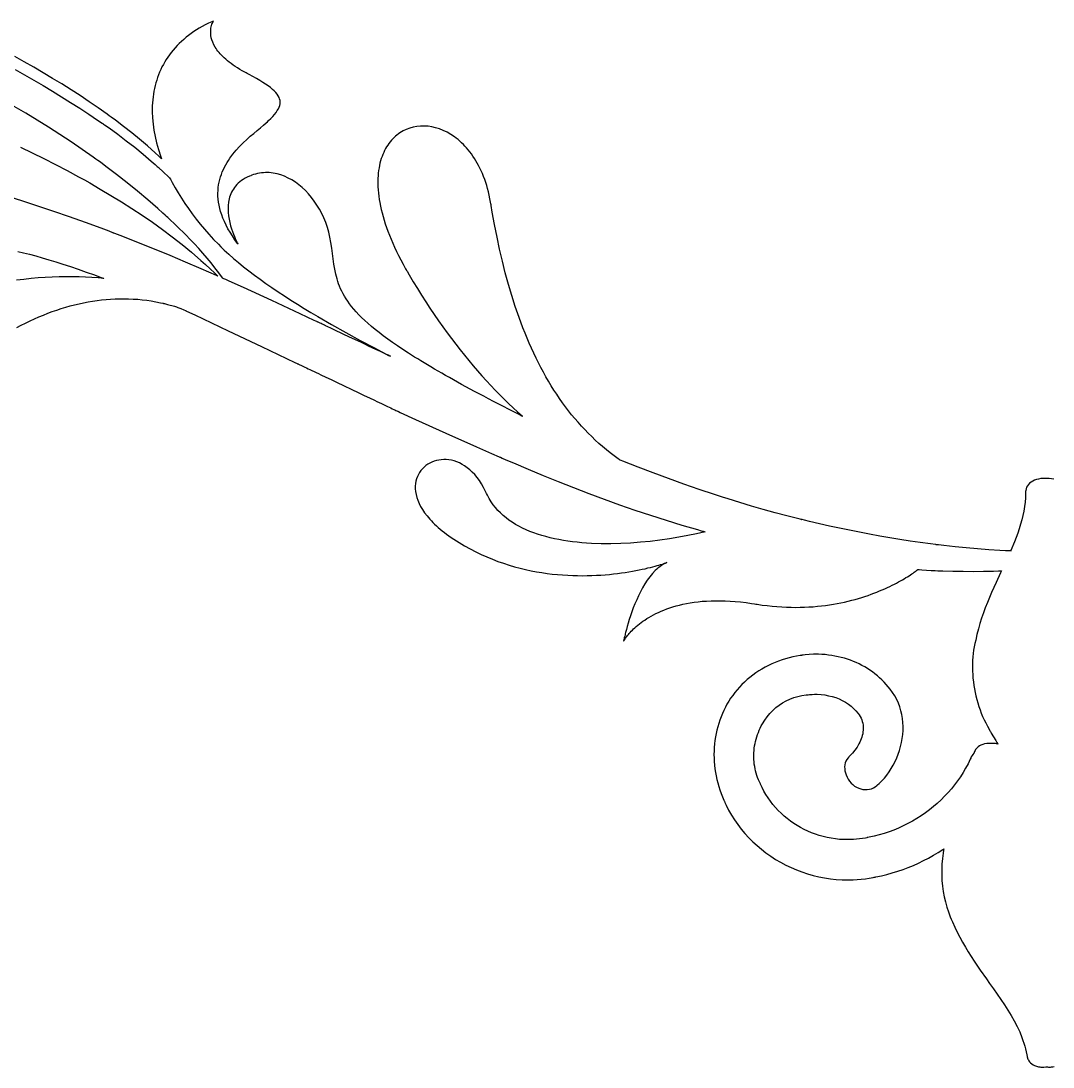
# Model space of a CAD drawing. Extents: x -44.4 to 47.9, y -29.2 to 34.4.
# Drawn here: x -21.34 to 1.75, y -29.21 to -5.82 of the extents above; entities that cross this region are included whole.
import ezdxf

# ---------------------------------------------------------------- set-up
doc = ezdxf.new("R2010")
doc.units = 0
doc.header["$MEASUREMENT"] = 0
doc.layers.add('LAYER_1', color=18, linetype='CONTINUOUS')

msp = doc.modelspace()

# ---------------------------------------------------------------- linework, layer by layer
at = {"layer": 'LAYER_1'}
for points in [[(1.763, -16.061), (1.714, -16.053), (1.661, -16.048), (1.634, -16.047), (1.62, -16.047), (1.62, -16.047), (1.615, -16.047), (1.607, -16.047), (1.601, -16.047), (1.599, -16.047), (1.594, -16.047), (1.588, -16.047), (1.586, -16.047), (1.575, -16.047), (1.569, -16.047), (1.564, -16.047), (1.564, -16.047), (1.564, -16.047), (1.564, -16.047), (1.56, -16.047), (1.553, -16.047), (1.525, -16.048), (1.471, -16.052), (1.42, -16.06), (1.373, -16.072), (1.329, -16.088), (1.29, -16.106), (1.254, -16.128), (1.222, -16.153), (1.195, -16.181), (1.172, -16.211), (1.155, -16.245), (1.142, -16.28), (1.135, -16.319), (1.133, -16.339), (1.133, -16.344), (1.133, -16.346), (1.133, -16.352), (1.133, -16.378), (1.13, -16.478), (1.122, -16.578), (1.11, -16.678), (1.093, -16.777), (1.073, -16.876), (1.049, -16.974), (1.021, -17.073), (0.991, -17.171), (0.958, -17.269), (0.922, -17.367), (0.884, -17.465), (0.803, -17.662), (0.8, -17.668), (0.8, -17.67), (0.798, -17.669), (0.794, -17.669), (0.778, -17.669), (0.747, -17.667), (0.683, -17.664), (0.557, -17.657), (0.306, -17.642), (0.055, -17.623), (-0.195, -17.601), (-0.445, -17.577), (-0.694, -17.549), (-0.819, -17.535), (-0.85, -17.531), (-0.865, -17.529), (-0.873, -17.528), (-0.878, -17.527), (-0.885, -17.527), (-0.998, -17.511), (-1.226, -17.48), (-1.452, -17.447), (-1.679, -17.412), (-1.905, -17.375), (-2.131, -17.336), (-2.356, -17.295), (-2.581, -17.252), (-2.806, -17.207), (-3.03, -17.161), (-3.254, -17.112), (-3.477, -17.062), (-3.7, -17.009), (-3.812, -16.982), (-3.867, -16.968), (-3.881, -16.965), (-3.888, -16.963), (-3.889, -16.963), (-3.889, -16.963), (-3.889, -16.963), (-3.889, -16.963), (-3.883, -16.963), (-3.881, -16.963), (-3.883, -16.963), (-3.89, -16.963), (-3.89, -16.963), (-3.89, -16.963), (-3.891, -16.963), (-3.907, -16.959), (-3.941, -16.95), (-4.206, -16.883), (-4.47, -16.813), (-4.734, -16.74), (-4.997, -16.664), (-5.259, -16.586), (-5.52, -16.505), (-5.65, -16.464), (-5.823, -16.408), (-6.168, -16.292), (-6.512, -16.174), (-6.854, -16.051), (-7.195, -15.925), (-7.535, -15.795), (-7.873, -15.662), (-7.916, -15.645), (-7.937, -15.636), (-7.939, -15.635), (-7.945, -15.632), (-7.956, -15.624), (-7.979, -15.608), (-8.068, -15.542), (-8.156, -15.475), (-8.242, -15.407), (-8.327, -15.336), (-8.41, -15.264), (-8.492, -15.189), (-8.572, -15.113), (-8.65, -15.036), (-8.727, -14.956), (-8.803, -14.875), (-8.876, -14.792), (-8.949, -14.708), (-9.02, -14.622), (-9.089, -14.534), (-9.157, -14.444), (-9.224, -14.353), (-9.289, -14.26), (-9.353, -14.166), (-9.416, -14.07), (-9.477, -13.973), (-9.536, -13.873), (-9.595, -13.773), (-9.652, -13.67), (-9.708, -13.567), (-9.762, -13.461), (-9.815, -13.355), (-9.867, -13.246), (-9.918, -13.136), (-9.967, -13.025), (-10.016, -12.912), (-10.063, -12.798), (-10.108, -12.683), (-10.196, -12.447), (-10.28, -12.206), (-10.359, -11.96), (-10.433, -11.708), (-10.503, -11.451), (-10.569, -11.188), (-10.631, -10.921), (-10.689, -10.649), (-10.743, -10.372), (-10.794, -10.09), (-10.817, -9.947), (-10.82, -9.929), (-10.824, -9.909), (-10.831, -9.869), (-10.846, -9.791), (-10.862, -9.714), (-10.88, -9.639), (-10.899, -9.566), (-10.92, -9.496), (-10.942, -9.427), (-10.965, -9.359), (-10.99, -9.294), (-11.016, -9.231), (-11.043, -9.169), (-11.071, -9.11), (-11.1, -9.052), (-11.13, -8.996), (-11.162, -8.942), (-11.194, -8.89), (-11.227, -8.84), (-11.261, -8.791), (-11.296, -8.745), (-11.331, -8.7), (-11.368, -8.657), (-11.405, -8.616), (-11.442, -8.577), (-11.481, -8.539), (-11.52, -8.504), (-11.559, -8.47), (-11.599, -8.438), (-11.64, -8.408), (-11.722, -8.353), (-11.805, -8.305), (-11.89, -8.264), (-11.975, -8.23), (-12.061, -8.204), (-12.146, -8.184), (-12.231, -8.172), (-12.316, -8.166), (-12.399, -8.167), (-12.482, -8.176), (-12.562, -8.191), (-12.641, -8.213), (-12.717, -8.241), (-12.79, -8.277), (-12.826, -8.297), (-12.861, -8.319), (-12.895, -8.343), (-12.928, -8.368), (-12.96, -8.395), (-12.992, -8.424), (-13.022, -8.454), (-13.051, -8.486), (-13.079, -8.519), (-13.107, -8.554), (-13.132, -8.591), (-13.157, -8.63), (-13.18, -8.67), (-13.203, -8.711), (-13.223, -8.755), (-13.243, -8.8), (-13.261, -8.846), (-13.277, -8.894), (-13.292, -8.944), (-13.306, -8.996), (-13.318, -9.048), (-13.328, -9.103), (-13.337, -9.159), (-13.344, -9.217), (-13.349, -9.276), (-13.352, -9.337), (-13.354, -9.399), (-13.353, -9.463), (-13.351, -9.529), (-13.347, -9.596), (-13.341, -9.665), (-13.333, -9.735), (-13.322, -9.807), (-13.31, -9.88), (-13.295, -9.955), (-13.278, -10.031), (-13.259, -10.109), (-13.238, -10.188), (-13.214, -10.269), (-13.188, -10.352), (-13.159, -10.436), (-13.129, -10.521), (-13.095, -10.608), (-13.059, -10.697), (-13.02, -10.787), (-12.979, -10.878), (-12.935, -10.971), (-12.889, -11.065), (-12.839, -11.161), (-12.787, -11.258), (-12.732, -11.357), (-12.718, -11.382), (-12.715, -11.388), (-12.713, -11.391), (-12.71, -11.396), (-12.699, -11.415), (-12.653, -11.494), (-12.561, -11.649), (-12.469, -11.801), (-12.376, -11.951), (-12.282, -12.097), (-12.188, -12.241), (-12.094, -12.382), (-11.998, -12.52), (-11.903, -12.655), (-11.807, -12.788), (-11.71, -12.917), (-11.613, -13.044), (-11.516, -13.169), (-11.419, -13.291), (-11.321, -13.41), (-11.223, -13.527), (-11.124, -13.641), (-11.026, -13.753), (-10.927, -13.862), (-10.828, -13.968), (-10.728, -14.073), (-10.629, -14.175), (-10.529, -14.274), (-10.43, -14.371), (-10.33, -14.466), (-10.23, -14.559), (-10.13, -14.649), (-10.124, -14.655), (-10.121, -14.658), (-10.121, -14.658), (-10.122, -14.657), (-10.126, -14.655), (-10.134, -14.651), (-10.195, -14.62), (-10.315, -14.559), (-10.432, -14.499), (-10.547, -14.44), (-10.66, -14.382), (-10.771, -14.324), (-10.879, -14.267), (-10.985, -14.211), (-11.088, -14.156), (-11.19, -14.102), (-11.289, -14.049), (-11.386, -13.996), (-11.481, -13.944), (-11.574, -13.893), (-11.665, -13.842), (-11.754, -13.792), (-11.84, -13.743), (-11.925, -13.695), (-12.008, -13.647), (-12.088, -13.6), (-12.167, -13.554), (-12.244, -13.508), (-12.319, -13.463), (-12.392, -13.419), (-12.463, -13.375), (-12.532, -13.332), (-12.6, -13.289), (-12.666, -13.247), (-12.792, -13.165), (-12.912, -13.085), (-13.025, -13.007), (-13.131, -12.931), (-13.232, -12.857), (-13.326, -12.785), (-13.415, -12.714), (-13.498, -12.646), (-13.576, -12.578), (-13.648, -12.513), (-13.716, -12.448), (-13.779, -12.385), (-13.837, -12.323), (-13.891, -12.263), (-13.94, -12.203), (-13.986, -12.144), (-14.028, -12.086), (-14.066, -12.029), (-14.101, -11.972), (-14.133, -11.916), (-14.161, -11.861), (-14.187, -11.805), (-14.211, -11.75), (-14.232, -11.695), (-14.25, -11.641), (-14.267, -11.586), (-14.295, -11.476), (-14.318, -11.365), (-14.337, -11.252), (-14.353, -11.137), (-14.368, -11.018), (-14.385, -10.895), (-14.403, -10.769), (-14.424, -10.655), (-14.451, -10.543), (-14.483, -10.433), (-14.52, -10.327), (-14.563, -10.223), (-14.609, -10.124), (-14.66, -10.027), (-14.716, -9.935), (-14.775, -9.848), (-14.838, -9.764), (-14.904, -9.686), (-14.973, -9.612), (-15.045, -9.544), (-15.12, -9.481), (-15.197, -9.424), (-15.276, -9.373), (-15.357, -9.329), (-15.44, -9.291), (-15.524, -9.259), (-15.609, -9.235), (-15.652, -9.226), (-15.695, -9.218), (-15.739, -9.213), (-15.782, -9.209), (-15.826, -9.207), (-15.869, -9.208), (-15.913, -9.21), (-15.957, -9.214), (-16, -9.221), (-16.044, -9.229), (-16.087, -9.24), (-16.131, -9.253), (-16.174, -9.268), (-16.185, -9.272), (-16.198, -9.277), (-16.224, -9.288), (-16.273, -9.311), (-16.32, -9.335), (-16.363, -9.361), (-16.403, -9.388), (-16.44, -9.416), (-16.475, -9.446), (-16.506, -9.477), (-16.535, -9.509), (-16.561, -9.541), (-16.585, -9.575), (-16.606, -9.61), (-16.625, -9.645), (-16.641, -9.681), (-16.656, -9.718), (-16.668, -9.755), (-16.679, -9.793), (-16.694, -9.869), (-16.702, -9.947), (-16.704, -10.024), (-16.7, -10.102), (-16.692, -10.178), (-16.68, -10.253), (-16.664, -10.325), (-16.646, -10.395), (-16.626, -10.462), (-16.605, -10.525), (-16.583, -10.583), (-16.562, -10.635), (-16.541, -10.682), (-16.522, -10.723), (-16.514, -10.74), (-16.506, -10.756), (-16.499, -10.77), (-16.493, -10.782), (-16.488, -10.792), (-16.484, -10.799), (-16.481, -10.805), (-16.479, -10.808), (-16.478, -10.809), (-16.478, -10.809), (-16.478, -10.809), (-16.482, -10.804), (-16.49, -10.794), (-16.552, -10.708), (-16.608, -10.625), (-16.66, -10.542), (-16.706, -10.462), (-16.748, -10.382), (-16.785, -10.305), (-16.818, -10.228), (-16.846, -10.153), (-16.869, -10.08), (-16.889, -10.008), (-16.905, -9.937), (-16.917, -9.868), (-16.925, -9.8), (-16.929, -9.734), (-16.931, -9.668), (-16.928, -9.605), (-16.923, -9.542), (-16.915, -9.481), (-16.904, -9.421), (-16.89, -9.362), (-16.873, -9.305), (-16.854, -9.248), (-16.833, -9.193), (-16.809, -9.14), (-16.783, -9.087), (-16.756, -9.036), (-16.727, -8.985), (-16.696, -8.936), (-16.663, -8.888), (-16.594, -8.796), (-16.521, -8.708), (-16.445, -8.624), (-16.367, -8.545), (-16.287, -8.469), (-16.208, -8.397), (-16.13, -8.33), (-16.054, -8.266), (-15.981, -8.205), (-15.913, -8.149), (-15.851, -8.095), (-15.822, -8.07), (-15.796, -8.045), (-15.747, -7.997), (-15.703, -7.951), (-15.665, -7.907), (-15.631, -7.864), (-15.603, -7.823), (-15.579, -7.783), (-15.561, -7.744), (-15.549, -7.706), (-15.541, -7.669), (-15.539, -7.633), (-15.541, -7.597), (-15.55, -7.561), (-15.563, -7.525), (-15.582, -7.49), (-15.606, -7.454), (-15.636, -7.419), (-15.671, -7.382), (-15.711, -7.346), (-15.757, -7.308), (-15.809, -7.27), (-15.866, -7.23), (-15.928, -7.19), (-15.996, -7.148), (-16.07, -7.105), (-16.149, -7.06), (-16.234, -7.013), (-16.279, -6.989), (-16.302, -6.976), (-16.313, -6.97), (-16.326, -6.963), (-16.385, -6.931), (-16.441, -6.899), (-16.494, -6.866), (-16.544, -6.834), (-16.591, -6.802), (-16.636, -6.77), (-16.678, -6.738), (-16.718, -6.707), (-16.755, -6.675), (-16.79, -6.644), (-16.822, -6.613), (-16.852, -6.582), (-16.88, -6.552), (-16.906, -6.522), (-16.93, -6.492), (-16.952, -6.462), (-16.972, -6.433), (-16.99, -6.405), (-17.021, -6.348), (-17.045, -6.294), (-17.064, -6.241), (-17.078, -6.191), (-17.086, -6.143), (-17.091, -6.098), (-17.092, -6.055), (-17.09, -6.016), (-17.086, -5.979), (-17.079, -5.946), (-17.072, -5.916), (-17.063, -5.889), (-17.055, -5.867), (-17.047, -5.848), (-17.04, -5.833), (-17.034, -5.823), (-17.031, -5.817), (-17.03, -5.816), (-17.03, -5.816), (-17.03, -5.816), (-17.03, -5.816), (-17.034, -5.818), (-17.07, -5.834), (-17.142, -5.868), (-17.212, -5.903), (-17.28, -5.939), (-17.346, -5.977), (-17.409, -6.016), (-17.471, -6.056), (-17.53, -6.097), (-17.587, -6.139), (-17.643, -6.183), (-17.696, -6.228), (-17.747, -6.274), (-17.797, -6.321), (-17.844, -6.368), (-17.889, -6.418), (-17.933, -6.468), (-17.974, -6.519), (-18.013, -6.571), (-18.051, -6.624), (-18.086, -6.677), (-18.12, -6.732), (-18.151, -6.788), (-18.181, -6.845), (-18.208, -6.902), (-18.234, -6.96), (-18.258, -7.019), (-18.28, -7.079), (-18.3, -7.139), (-18.318, -7.201), (-18.335, -7.263), (-18.349, -7.325), (-18.362, -7.389), (-18.373, -7.453), (-18.382, -7.517), (-18.389, -7.582), (-18.394, -7.648), (-18.398, -7.714), (-18.399, -7.781), (-18.399, -7.848), (-18.394, -7.985), (-18.381, -8.122), (-18.362, -8.262), (-18.335, -8.403), (-18.302, -8.545), (-18.262, -8.688), (-18.215, -8.831), (-18.189, -8.903), (-18.21, -8.883), (-18.252, -8.844), (-18.335, -8.766), (-18.506, -8.613), (-18.681, -8.464), (-18.859, -8.319), (-19.04, -8.178), (-19.223, -8.039), (-19.315, -7.971), (-19.361, -7.937), (-19.41, -7.902), (-19.608, -7.76), (-19.808, -7.622), (-20.01, -7.487), (-20.215, -7.355), (-20.421, -7.226), (-20.629, -7.1), (-21.049, -6.854), (-21.26, -6.733), (-21.472, -6.614)], [(-21.466, -6.904), (-21.256, -7.021), (-21.047, -7.141), (-20.839, -7.262), (-20.633, -7.385), (-20.428, -7.51), (-20.224, -7.638), (-20.021, -7.767), (-19.82, -7.899), (-19.62, -8.033), (-19.521, -8.1), (-19.509, -8.109), (-19.503, -8.113), (-19.5, -8.115), (-19.487, -8.123), (-19.463, -8.141), (-19.365, -8.209), (-19.171, -8.35), (-18.979, -8.494), (-18.791, -8.642), (-18.605, -8.794), (-18.421, -8.949), (-18.331, -9.029), (-18.286, -9.069), (-18.263, -9.089), (-18.252, -9.099), (-18.246, -9.105), (-18.243, -9.107), (-18.243, -9.108), (-18.167, -9.179), (-18.015, -9.326), (-17.996, -9.344), (-17.992, -9.349), (-17.99, -9.35), (-17.99, -9.35), (-17.989, -9.353), (-17.981, -9.367), (-17.951, -9.427), (-17.886, -9.545), (-17.818, -9.663), (-17.746, -9.78), (-17.67, -9.898), (-17.59, -10.014), (-17.506, -10.131), (-17.417, -10.246), (-17.325, -10.361), (-17.23, -10.475), (-17.13, -10.588), (-17.026, -10.701), (-16.919, -10.812), (-16.863, -10.867), (-16.835, -10.895), (-16.787, -10.941), (-16.688, -11.033), (-16.583, -11.126), (-16.473, -11.219), (-16.358, -11.312), (-16.239, -11.406), (-16.116, -11.499), (-15.988, -11.593), (-15.857, -11.687), (-15.722, -11.78), (-15.584, -11.874), (-15.443, -11.967), (-15.299, -12.06), (-15.152, -12.153), (-15.003, -12.245), (-14.851, -12.337), (-14.698, -12.428), (-14.387, -12.608), (-14.071, -12.786), (-13.752, -12.96), (-13.432, -13.129), (-13.113, -13.295), (-13.073, -13.315), (-13.071, -13.316), (-13.071, -13.316), (-13.072, -13.316), (-13.072, -13.316), (-13.072, -13.316), (-13.075, -13.314), (-13.082, -13.311), (-13.091, -13.307), (-13.104, -13.301), (-13.119, -13.294), (-13.137, -13.285), (-13.158, -13.275), (-13.181, -13.265), (-13.207, -13.253), (-13.234, -13.24), (-13.264, -13.226), (-13.296, -13.211), (-13.329, -13.195), (-13.401, -13.161), (-13.479, -13.124), (-13.562, -13.086), (-13.648, -13.045), (-13.737, -13.003), (-13.919, -12.917), (-14.099, -12.833), (-14.186, -12.792), (-14.27, -12.752), (-14.349, -12.715), (-14.423, -12.68), (-14.458, -12.664), (-14.491, -12.648), (-14.521, -12.634), (-14.55, -12.62), (-14.577, -12.608), (-14.602, -12.596), (-14.624, -12.586), (-14.643, -12.576), (-14.661, -12.568), (-14.675, -12.562), (-14.686, -12.556), (-14.694, -12.553), (-14.7, -12.55), (-14.702, -12.549), (-14.702, -12.549), (-14.704, -12.548), (-14.709, -12.546), (-14.719, -12.541), (-14.738, -12.532), (-14.778, -12.513), (-15.093, -12.365), (-15.725, -12.071), (-16.359, -11.781), (-16.677, -11.638), (-16.756, -11.602), (-16.796, -11.584), (-16.816, -11.575), (-16.821, -11.573), (-16.823, -11.569), (-16.828, -11.562), (-16.911, -11.449), (-16.997, -11.337), (-17.084, -11.227), (-17.174, -11.119), (-17.265, -11.012), (-17.359, -10.908), (-17.454, -10.804), (-17.551, -10.702), (-17.649, -10.602), (-17.849, -10.404), (-18.054, -10.211), (-18.079, -10.188), (-18.107, -10.163), (-18.162, -10.112), (-18.273, -10.012), (-18.499, -9.815), (-18.729, -9.622), (-18.962, -9.434), (-19.198, -9.249), (-19.437, -9.068), (-19.558, -8.978), (-19.618, -8.934), (-19.633, -8.923), (-19.637, -8.92), (-19.639, -8.919), (-19.643, -8.916), (-19.658, -8.905), (-19.719, -8.862), (-19.965, -8.69), (-20.213, -8.521), (-20.464, -8.356), (-20.717, -8.195), (-20.972, -8.037), (-21.229, -7.882), (-21.488, -7.73)], [(-21.345, -8.638), (-21.082, -8.764), (-20.82, -8.894), (-20.56, -9.027), (-20.302, -9.162), (-20.045, -9.302), (-19.917, -9.372), (-19.798, -9.44), (-19.56, -9.577), (-19.323, -9.718), (-19.088, -9.862), (-18.855, -10.01), (-18.624, -10.162), (-18.396, -10.318), (-18.172, -10.479), (-17.951, -10.644), (-17.733, -10.814), (-17.52, -10.99), (-17.31, -11.171), (-17.208, -11.263), (-17.106, -11.357), (-17.006, -11.453), (-16.956, -11.501), (-16.944, -11.513), (-16.938, -11.519), (-16.936, -11.521), (-16.936, -11.522), (-16.938, -11.52), (-16.96, -11.511), (-17.306, -11.361), (-17.653, -11.212), (-18.001, -11.065), (-18.351, -10.921), (-18.703, -10.779), (-19.056, -10.64), (-19.233, -10.571), (-19.255, -10.563), (-19.266, -10.559), (-19.271, -10.556), (-19.274, -10.555), (-19.278, -10.554), (-19.366, -10.52), (-19.542, -10.454), (-19.894, -10.324), (-20.247, -10.197), (-20.602, -10.075), (-20.958, -9.956), (-21.316, -9.841), (-21.674, -9.73)], [(-21.407, -10.969), (-21.278, -11.001), (-21.144, -11.035), (-21.005, -11.073), (-20.861, -11.114), (-20.712, -11.158), (-20.557, -11.206), (-20.396, -11.257), (-20.229, -11.311), (-20.057, -11.37), (-19.878, -11.431), (-19.693, -11.497), (-19.598, -11.531), (-19.501, -11.566), (-19.489, -11.57), (-19.483, -11.573), (-19.481, -11.573), (-19.482, -11.573), (-19.491, -11.573), (-19.508, -11.571), (-19.542, -11.568), (-19.611, -11.562), (-19.751, -11.552), (-19.892, -11.545), (-20.036, -11.539), (-20.183, -11.537), (-20.331, -11.537), (-20.482, -11.539), (-20.635, -11.544), (-20.79, -11.553), (-20.948, -11.564), (-21.108, -11.578), (-21.27, -11.595), (-21.434, -11.615)], [(-21.429, -12.673), (-21.33, -12.621), (-21.231, -12.572), (-21.131, -12.524), (-21.032, -12.479), (-20.932, -12.435), (-20.833, -12.394), (-20.733, -12.354), (-20.634, -12.317), (-20.534, -12.282), (-20.434, -12.249), (-20.334, -12.219), (-20.234, -12.19), (-20.134, -12.164), (-20.034, -12.14), (-19.934, -12.118), (-19.834, -12.099), (-19.733, -12.082), (-19.633, -12.067), (-19.533, -12.054), (-19.432, -12.044), (-19.331, -12.037), (-19.23, -12.031), (-19.129, -12.029), (-19.028, -12.028), (-18.927, -12.03), (-18.826, -12.035), (-18.725, -12.042), (-18.623, -12.052), (-18.522, -12.064), (-18.42, -12.079), (-18.318, -12.097), (-18.216, -12.117), (-18.165, -12.128), (-18.152, -12.131), (-18.146, -12.133), (-18.143, -12.133), (-18.141, -12.134), (-18.14, -12.134), (-18.135, -12.135), (-18.124, -12.138), (-18.103, -12.144), (-18.061, -12.155), (-17.899, -12.197), (-17.879, -12.202), (-17.86, -12.208), (-17.827, -12.222), (-17.76, -12.25), (-17.692, -12.278), (-17.658, -12.293), (-17.649, -12.297), (-17.645, -12.299), (-17.643, -12.3), (-17.642, -12.3), (-17.641, -12.301), (-17.639, -12.302), (-17.633, -12.305), (-17.447, -12.392), (-16.701, -12.745), (-15.955, -13.099), (-15.208, -13.453), (-15.161, -13.476), (-15.15, -13.481), (-15.145, -13.484), (-15.144, -13.484), (-15.144, -13.484), (-15.138, -13.486), (-15.129, -13.491), (-15.115, -13.498), (-15.097, -13.506), (-15.075, -13.517), (-15.049, -13.529), (-15.02, -13.543), (-14.988, -13.558), (-14.952, -13.575), (-14.914, -13.593), (-14.872, -13.613), (-14.828, -13.634), (-14.781, -13.656), (-14.733, -13.679), (-14.681, -13.703), (-14.628, -13.729), (-14.517, -13.781), (-14.4, -13.837), (-14.279, -13.894), (-13.78, -14.132), (-13.658, -14.19), (-13.54, -14.245), (-13.428, -14.299), (-13.375, -14.324), (-13.323, -14.348), (-13.274, -14.372), (-13.227, -14.394), (-13.182, -14.416), (-13.14, -14.436), (-13.1, -14.454), (-13.064, -14.472), (-13.03, -14.487), (-13, -14.502), (-12.974, -14.514), (-12.951, -14.525), (-12.932, -14.534), (-12.917, -14.541), (-12.906, -14.546), (-12.9, -14.549), (-12.899, -14.55), (-12.898, -14.55), (-12.898, -14.55), (-12.894, -14.552), (-12.852, -14.572), (-12.513, -14.727), (-11.833, -15.036), (-11.151, -15.34), (-10.809, -15.49), (-10.638, -15.565), (-10.627, -15.57), (-10.622, -15.572), (-10.619, -15.573), (-10.614, -15.575), (-10.573, -15.593), (-10.49, -15.629), (-10.324, -15.701), (-9.991, -15.842), (-9.655, -15.982), (-9.318, -16.119), (-8.979, -16.253), (-8.638, -16.384), (-8.295, -16.511), (-7.951, -16.635), (-7.605, -16.756), (-7.258, -16.872), (-6.909, -16.983), (-6.559, -17.09), (-6.208, -17.192), (-6.12, -17.217), (-6.076, -17.229), (-6.054, -17.235), (-6.043, -17.238), (-6.037, -17.24), (-6.035, -17.24), (-6.033, -17.241), (-6.034, -17.241), (-6.129, -17.263), (-6.225, -17.285), (-6.422, -17.326), (-6.626, -17.364), (-6.834, -17.398), (-7.047, -17.429), (-7.263, -17.455), (-7.481, -17.476), (-7.701, -17.492), (-7.922, -17.503), (-8.142, -17.508), (-8.361, -17.507), (-8.578, -17.499), (-8.685, -17.493), (-8.791, -17.484), (-8.896, -17.474), (-9.001, -17.462), (-9.104, -17.449), (-9.205, -17.433), (-9.305, -17.415), (-9.404, -17.395), (-9.501, -17.373), (-9.596, -17.349), (-9.689, -17.323), (-9.78, -17.295), (-9.869, -17.264), (-9.955, -17.231), (-10.04, -17.195), (-10.121, -17.157), (-10.2, -17.117), (-10.277, -17.074), (-10.35, -17.028), (-10.421, -16.98), (-10.488, -16.93), (-10.553, -16.876), (-10.614, -16.82), (-10.671, -16.761), (-10.726, -16.699), (-10.776, -16.635), (-10.823, -16.567), (-10.865, -16.496), (-10.904, -16.423), (-10.922, -16.385), (-10.943, -16.339), (-10.988, -16.251), (-11.035, -16.17), (-11.084, -16.094), (-11.135, -16.025), (-11.188, -15.962), (-11.243, -15.905), (-11.298, -15.853), (-11.355, -15.807), (-11.413, -15.767), (-11.472, -15.732), (-11.53, -15.702), (-11.59, -15.677), (-11.649, -15.657), (-11.708, -15.642), (-11.766, -15.631), (-11.824, -15.626), (-11.881, -15.624), (-11.937, -15.628), (-11.992, -15.635), (-12.045, -15.646), (-12.097, -15.662), (-12.147, -15.681), (-12.194, -15.704), (-12.239, -15.73), (-12.281, -15.76), (-12.321, -15.793), (-12.358, -15.829), (-12.391, -15.869), (-12.421, -15.911), (-12.447, -15.957), (-12.47, -16.004), (-12.488, -16.055), (-12.502, -16.108), (-12.511, -16.163), (-12.516, -16.221), (-12.516, -16.28), (-12.51, -16.341), (-12.499, -16.405), (-12.483, -16.47), (-12.46, -16.536), (-12.432, -16.604), (-12.397, -16.673), (-12.356, -16.743), (-12.308, -16.815), (-12.253, -16.887), (-12.191, -16.96), (-12.157, -16.997), (-12.121, -17.034), (-12.084, -17.071), (-12.044, -17.108), (-12.003, -17.146), (-11.959, -17.183), (-11.914, -17.22), (-11.866, -17.258), (-11.817, -17.296), (-11.765, -17.333), (-11.712, -17.371), (-11.656, -17.408), (-11.598, -17.446), (-11.538, -17.483), (-11.414, -17.556), (-11.29, -17.625), (-11.165, -17.688), (-11.041, -17.748), (-10.916, -17.803), (-10.791, -17.854), (-10.667, -17.902), (-10.543, -17.945), (-10.419, -17.985), (-10.295, -18.021), (-10.173, -18.054), (-10.05, -18.083), (-9.929, -18.11), (-9.808, -18.133), (-9.689, -18.153), (-9.57, -18.17), (-9.453, -18.185), (-9.337, -18.197), (-9.222, -18.206), (-9.109, -18.214), (-8.997, -18.219), (-8.887, -18.221), (-8.779, -18.222), (-8.673, -18.221), (-8.569, -18.218), (-8.467, -18.214), (-8.367, -18.208), (-8.269, -18.201), (-8.174, -18.192), (-8.081, -18.183), (-7.992, -18.172), (-7.904, -18.16), (-7.82, -18.148), (-7.739, -18.135), (-7.66, -18.121), (-7.585, -18.108), (-7.513, -18.093), (-7.445, -18.079), (-7.379, -18.065), (-7.318, -18.05), (-7.26, -18.036), (-7.206, -18.023), (-7.156, -18.009), (-7.11, -17.997), (-7.067, -17.985), (-7.03, -17.973), (-6.996, -17.963), (-6.967, -17.954), (-6.942, -17.946), (-6.922, -17.939), (-6.907, -17.934), (-6.896, -17.93), (-6.89, -17.928), (-6.89, -17.928), (-6.89, -17.928), (-6.895, -17.93), (-6.904, -17.934), (-6.942, -17.953), (-6.978, -17.973), (-7.014, -17.996), (-7.049, -18.021), (-7.084, -18.048), (-7.117, -18.077), (-7.15, -18.108), (-7.213, -18.175), (-7.272, -18.247), (-7.329, -18.325), (-7.383, -18.407), (-7.433, -18.492), (-7.48, -18.581), (-7.525, -18.671), (-7.566, -18.762), (-7.605, -18.853), (-7.641, -18.943), (-7.673, -19.033), (-7.703, -19.119), (-7.731, -19.203), (-7.755, -19.283), (-7.777, -19.358), (-7.796, -19.427), (-7.813, -19.49), (-7.82, -19.519), (-7.826, -19.546), (-7.832, -19.571), (-7.838, -19.593), (-7.842, -19.614), (-7.846, -19.632), (-7.85, -19.648), (-7.853, -19.661), (-7.855, -19.672), (-7.857, -19.679), (-7.858, -19.684), (-7.858, -19.686), (-7.857, -19.685), (-7.856, -19.682), (-7.852, -19.676), (-7.848, -19.669), (-7.841, -19.659), (-7.834, -19.647), (-7.824, -19.633), (-7.813, -19.617), (-7.801, -19.6), (-7.786, -19.581), (-7.77, -19.56), (-7.752, -19.539), (-7.732, -19.516), (-7.711, -19.492), (-7.687, -19.466), (-7.662, -19.44), (-7.635, -19.414), (-7.605, -19.386), (-7.574, -19.358), (-7.54, -19.329), (-7.504, -19.3), (-7.467, -19.271), (-7.426, -19.242), (-7.384, -19.213), (-7.339, -19.183), (-7.292, -19.154), (-7.243, -19.125), (-7.191, -19.097), (-7.137, -19.069), (-7.08, -19.042), (-7.021, -19.015), (-6.959, -18.99), (-6.895, -18.965), (-6.828, -18.941), (-6.758, -18.919), (-6.685, -18.898), (-6.61, -18.878), (-6.532, -18.86), (-6.451, -18.843), (-6.367, -18.828), (-6.28, -18.815), (-6.191, -18.804), (-6.098, -18.795), (-6.002, -18.788), (-5.903, -18.783), (-5.801, -18.781), (-5.696, -18.781), (-5.588, -18.784), (-5.476, -18.79), (-5.361, -18.798), (-5.243, -18.809), (-5.121, -18.824), (-4.996, -18.841), (-4.932, -18.851), (-4.901, -18.856), (-4.873, -18.861), (-4.759, -18.878), (-4.648, -18.892), (-4.538, -18.904), (-4.429, -18.914), (-4.322, -18.921), (-4.217, -18.926), (-4.113, -18.929), (-4.011, -18.93), (-3.911, -18.929), (-3.812, -18.926), (-3.714, -18.922), (-3.619, -18.915), (-3.525, -18.907), (-3.433, -18.897), (-3.342, -18.886), (-3.253, -18.874), (-3.166, -18.86), (-3.081, -18.845), (-2.997, -18.828), (-2.915, -18.811), (-2.835, -18.792), (-2.757, -18.772), (-2.68, -18.752), (-2.605, -18.73), (-2.532, -18.708), (-2.461, -18.685), (-2.392, -18.662), (-2.324, -18.638), (-2.259, -18.614), (-2.195, -18.589), (-2.133, -18.564), (-2.074, -18.539), (-2.016, -18.513), (-1.96, -18.488), (-1.906, -18.462), (-1.854, -18.437), (-1.803, -18.411), (-1.755, -18.386), (-1.709, -18.361), (-1.665, -18.337), (-1.623, -18.313), (-1.583, -18.289), (-1.545, -18.266), (-1.509, -18.244), (-1.475, -18.223), (-1.443, -18.202), (-1.414, -18.182), (-1.386, -18.164), (-1.361, -18.146), (-1.337, -18.129), (-1.316, -18.114), (-1.297, -18.1), (-1.28, -18.087), (-1.277, -18.084), (-1.275, -18.084), (-1.272, -18.084), (-1.245, -18.086), (-1.192, -18.089), (-0.983, -18.103), (-0.931, -18.105), (-0.927, -18.106), (-0.926, -18.106), (-0.919, -18.106), (-0.891, -18.107), (-0.834, -18.11), (-0.721, -18.114), (-0.493, -18.121), (-0.266, -18.124), (-0.039, -18.125), (0.188, -18.124), (0.415, -18.119), (0.529, -18.115), (0.586, -18.113), (0.593, -18.113), (0.594, -18.112), (0.594, -18.114), (0.593, -18.117), (0.586, -18.131), (0.573, -18.158), (0.471, -18.376), (0.371, -18.598), (0.323, -18.71), (0.276, -18.824), (0.231, -18.939), (0.188, -19.055), (0.147, -19.173), (0.11, -19.292), (0.075, -19.413), (0.044, -19.536), (0.016, -19.661), (-0.002, -19.735), (-0.017, -19.81), (-0.03, -19.886), (-0.04, -19.962), (-0.048, -20.04), (-0.053, -20.118), (-0.056, -20.197), (-0.057, -20.276), (-0.056, -20.355), (-0.052, -20.435), (-0.045, -20.514), (-0.037, -20.594), (-0.026, -20.674), (-0.013, -20.753), (0.002, -20.832), (0.02, -20.911), (0.04, -20.989), (0.062, -21.067), (0.086, -21.144), (0.112, -21.22), (0.141, -21.296), (0.171, -21.37), (0.204, -21.443), (0.239, -21.516), (0.276, -21.586), (0.315, -21.656), (0.335, -21.69), (0.34, -21.699), (0.343, -21.703), (0.344, -21.705), (0.345, -21.707), (0.351, -21.718), (0.364, -21.74), (0.414, -21.824), (0.465, -21.908), (0.49, -21.95), (0.503, -21.971), (0.509, -21.981), (0.512, -21.986), (0.51, -21.986), (0.484, -21.982), (0.46, -21.978), (0.441, -21.976), (0.437, -21.976), (0.43, -21.975), (0.417, -21.974), (0.365, -21.972), (0.353, -21.972), (0.35, -21.972), (0.32, -21.973), (0.292, -21.974), (0.265, -21.977), (0.216, -21.985), (0.172, -21.997), (0.134, -22.012), (0.102, -22.029), (0.074, -22.048), (0.05, -22.069), (0.03, -22.09), (0.014, -22.112), (0.001, -22.134), (-0.009, -22.155), (-0.017, -22.175), (-0.021, -22.184), (-0.024, -22.192), (-0.046, -22.217), (-0.066, -22.244), (-0.083, -22.274), (-0.087, -22.281), (-0.088, -22.283), (-0.088, -22.283), (-0.091, -22.29), (-0.096, -22.302), (-0.108, -22.328), (-0.156, -22.428), (-0.209, -22.527), (-0.265, -22.623), (-0.325, -22.718), (-0.389, -22.81), (-0.456, -22.9), (-0.527, -22.988), (-0.602, -23.073), (-0.679, -23.155), (-0.76, -23.235), (-0.843, -23.313), (-0.93, -23.387), (-1.019, -23.458), (-1.11, -23.526), (-1.204, -23.592), (-1.301, -23.653), (-1.4, -23.712), (-1.5, -23.767), (-1.603, -23.819), (-1.708, -23.867), (-1.814, -23.911), (-1.922, -23.951), (-2.031, -23.988), (-2.142, -24.02), (-2.254, -24.048), (-2.367, -24.072), (-2.396, -24.078), (-2.403, -24.079), (-2.406, -24.079), (-2.406, -24.08), (-2.408, -24.08), (-2.416, -24.082), (-2.449, -24.089), (-2.515, -24.1), (-2.582, -24.11), (-2.649, -24.117), (-2.717, -24.122), (-2.785, -24.124), (-2.852, -24.125), (-2.853, -24.125), (-2.853, -24.125), (-2.856, -24.125), (-2.867, -24.125), (-2.891, -24.125), (-2.937, -24.124), (-3.03, -24.118), (-3.123, -24.108), (-3.214, -24.095), (-3.305, -24.077), (-3.394, -24.056), (-3.482, -24.031), (-3.569, -24.003), (-3.655, -23.971), (-3.739, -23.936), (-3.821, -23.897), (-3.901, -23.855), (-3.979, -23.809), (-4.055, -23.761), (-4.129, -23.709), (-4.201, -23.654), (-4.27, -23.597), (-4.337, -23.536), (-4.401, -23.473), (-4.462, -23.407), (-4.52, -23.338), (-4.575, -23.267), (-4.627, -23.193), (-4.675, -23.117), (-4.721, -23.039), (-4.762, -22.958), (-4.781, -22.917), (-4.791, -22.896), (-4.795, -22.885), (-4.798, -22.879), (-4.821, -22.832), (-4.842, -22.784), (-4.861, -22.736), (-4.878, -22.687), (-4.893, -22.638), (-4.906, -22.588), (-4.918, -22.538), (-4.927, -22.488), (-4.935, -22.437), (-4.941, -22.387), (-4.944, -22.336), (-4.946, -22.284), (-4.946, -22.233), (-4.945, -22.182), (-4.941, -22.131), (-4.935, -22.08), (-4.928, -22.029), (-4.919, -21.978), (-4.908, -21.927), (-4.895, -21.877), (-4.88, -21.827), (-4.863, -21.777), (-4.845, -21.728), (-4.825, -21.679), (-4.802, -21.631), (-4.779, -21.583), (-4.754, -21.537), (-4.702, -21.454), (-4.646, -21.376), (-4.586, -21.303), (-4.521, -21.235), (-4.452, -21.172), (-4.379, -21.116), (-4.302, -21.065), (-4.222, -21.02), (-4.139, -20.981), (-4.052, -20.949), (-3.962, -20.922), (-3.87, -20.903), (-3.775, -20.89), (-3.763, -20.889), (-3.757, -20.888), (-3.755, -20.888), (-3.755, -20.888), (-3.751, -20.888), (-3.744, -20.887), (-3.73, -20.885), (-3.701, -20.882), (-3.645, -20.878), (-3.588, -20.875), (-3.573, -20.875), (-3.566, -20.875), (-3.565, -20.875), (-3.565, -20.875), (-3.562, -20.875), (-3.551, -20.875), (-3.529, -20.875), (-3.443, -20.88), (-3.358, -20.89), (-3.275, -20.905), (-3.194, -20.925), (-3.115, -20.949), (-3.039, -20.978), (-2.967, -21.012), (-2.898, -21.05), (-2.832, -21.092), (-2.771, -21.139), (-2.715, -21.189), (-2.663, -21.243), (-2.616, -21.302), (-2.59, -21.337), (-2.567, -21.373), (-2.548, -21.41), (-2.533, -21.447), (-2.52, -21.485), (-2.51, -21.523), (-2.504, -21.561), (-2.5, -21.6), (-2.499, -21.639), (-2.5, -21.678), (-2.505, -21.717), (-2.511, -21.756), (-2.52, -21.795), (-2.531, -21.834), (-2.544, -21.872), (-2.559, -21.91), (-2.577, -21.948), (-2.595, -21.985), (-2.638, -22.057), (-2.687, -22.126), (-2.74, -22.192), (-2.798, -22.253), (-2.813, -22.267), (-2.821, -22.274), (-2.825, -22.278), (-2.839, -22.294), (-2.865, -22.329), (-2.885, -22.367), (-2.9, -22.407), (-2.91, -22.45), (-2.915, -22.494), (-2.914, -22.539), (-2.909, -22.586), (-2.898, -22.632), (-2.883, -22.679), (-2.862, -22.725), (-2.836, -22.771), (-2.806, -22.816), (-2.771, -22.858), (-2.733, -22.895), (-2.691, -22.927), (-2.647, -22.953), (-2.601, -22.974), (-2.553, -22.99), (-2.505, -23), (-2.456, -23.005), (-2.408, -23.004), (-2.361, -22.998), (-2.316, -22.986), (-2.273, -22.969), (-2.233, -22.946), (-2.197, -22.917), (-2.193, -22.913), (-2.19, -22.91), (-2.186, -22.907), (-2.178, -22.9), (-2.146, -22.872), (-2.085, -22.812), (-2.027, -22.748), (-1.972, -22.68), (-1.92, -22.609), (-1.872, -22.535), (-1.828, -22.458), (-1.787, -22.379), (-1.75, -22.297), (-1.716, -22.213), (-1.688, -22.128), (-1.663, -22.041), (-1.643, -21.953), (-1.627, -21.864), (-1.616, -21.774), (-1.61, -21.685), (-1.609, -21.595), (-1.612, -21.505), (-1.622, -21.417), (-1.636, -21.329), (-1.656, -21.242), (-1.682, -21.157), (-1.713, -21.073), (-1.751, -20.991), (-1.794, -20.912), (-1.844, -20.835), (-1.9, -20.761), (-1.943, -20.706), (-1.988, -20.653), (-2.034, -20.602), (-2.083, -20.553), (-2.133, -20.506), (-2.184, -20.46), (-2.238, -20.417), (-2.293, -20.375), (-2.349, -20.335), (-2.407, -20.298), (-2.467, -20.262), (-2.528, -20.228), (-2.59, -20.196), (-2.654, -20.166), (-2.719, -20.139), (-2.785, -20.113), (-2.852, -20.09), (-2.92, -20.069), (-2.99, -20.05), (-3.06, -20.033), (-3.132, -20.018), (-3.204, -20.006), (-3.278, -19.996), (-3.352, -19.988), (-3.427, -19.982), (-3.502, -19.979), (-3.541, -19.979), (-3.56, -19.978), (-3.564, -19.978), (-3.565, -19.978), (-3.567, -19.978), (-3.613, -19.979), (-3.707, -19.984), (-3.8, -19.993), (-3.846, -19.999), (-3.868, -20.003), (-3.874, -20.003), (-3.875, -20.004), (-3.875, -20.004), (-3.878, -20.004), (-3.888, -20.005), (-3.909, -20.008), (-3.992, -20.021), (-4.073, -20.038), (-4.154, -20.057), (-4.235, -20.079), (-4.314, -20.104), (-4.392, -20.132), (-4.469, -20.162), (-4.545, -20.195), (-4.62, -20.231), (-4.693, -20.269), (-4.764, -20.31), (-4.834, -20.353), (-4.902, -20.398), (-4.968, -20.445), (-5.032, -20.495), (-5.095, -20.547), (-5.155, -20.601), (-5.213, -20.656), (-5.268, -20.714), (-5.321, -20.774), (-5.372, -20.835), (-5.419, -20.898), (-5.465, -20.962), (-5.507, -21.029), (-5.546, -21.096), (-5.582, -21.165), (-5.617, -21.235), (-5.65, -21.306), (-5.68, -21.377), (-5.707, -21.45), (-5.732, -21.524), (-5.754, -21.599), (-5.774, -21.674), (-5.791, -21.751), (-5.805, -21.828), (-5.817, -21.906), (-5.826, -21.984), (-5.832, -22.063), (-5.836, -22.142), (-5.837, -22.221), (-5.836, -22.301), (-5.832, -22.38), (-5.825, -22.46), (-5.816, -22.54), (-5.804, -22.62), (-5.79, -22.699), (-5.773, -22.778), (-5.753, -22.857), (-5.731, -22.936), (-5.706, -23.013), (-5.678, -23.091), (-5.648, -23.167), (-5.615, -23.243), (-5.611, -23.253), (-5.605, -23.267), (-5.592, -23.296), (-5.566, -23.354), (-5.509, -23.467), (-5.447, -23.577), (-5.38, -23.685), (-5.307, -23.789), (-5.23, -23.89), (-5.148, -23.987), (-5.061, -24.081), (-4.97, -24.172), (-4.875, -24.258), (-4.777, -24.341), (-4.674, -24.42), (-4.568, -24.494), (-4.459, -24.565), (-4.347, -24.63), (-4.232, -24.692), (-4.114, -24.748), (-3.994, -24.8), (-3.872, -24.847), (-3.747, -24.888), (-3.621, -24.925), (-3.493, -24.956), (-3.363, -24.982), (-3.233, -25.002), (-3.101, -25.016), (-2.968, -25.025), (-2.902, -25.027), (-2.868, -25.027), (-2.852, -25.027), (-2.848, -25.027), (-2.847, -25.027), (-2.846, -25.027), (-2.822, -25.027), (-2.728, -25.024), (-2.635, -25.019), (-2.543, -25.01), (-2.452, -24.999), (-2.363, -24.985), (-2.275, -24.969), (-2.253, -24.965), (-2.242, -24.962), (-2.24, -24.962), (-2.238, -24.961), (-2.234, -24.961), (-2.218, -24.958), (-2.094, -24.932), (-1.971, -24.903), (-1.849, -24.87), (-1.728, -24.833), (-1.609, -24.792), (-1.492, -24.748), (-1.376, -24.7), (-1.261, -24.649), (-1.149, -24.594), (-1.038, -24.536), (-0.929, -24.475), (-0.822, -24.411), (-0.717, -24.344), (-0.704, -24.336), (-0.698, -24.332), (-0.695, -24.329), (-0.695, -24.333), (-0.701, -24.363), (-0.711, -24.424), (-0.727, -24.547), (-0.738, -24.671), (-0.743, -24.794), (-0.743, -24.918), (-0.738, -25.04), (-0.727, -25.162), (-0.711, -25.282), (-0.69, -25.401), (-0.663, -25.517), (-0.632, -25.631), (-0.595, -25.742), (-0.553, -25.85), (-0.53, -25.903), (-0.517, -25.931), (-0.505, -25.961), (-0.453, -26.079), (-0.397, -26.194), (-0.339, -26.307), (-0.279, -26.418), (-0.216, -26.526), (-0.152, -26.633), (-0.086, -26.738), (-0.019, -26.841), (0.119, -27.043), (0.258, -27.24), (0.328, -27.338), (0.414, -27.459), (0.498, -27.579), (0.581, -27.698), (0.66, -27.818), (0.737, -27.938), (0.81, -28.058), (0.878, -28.179), (0.941, -28.301), (0.999, -28.425), (1.05, -28.55), (1.073, -28.613), (1.095, -28.677), (1.114, -28.741), (1.131, -28.806), (1.147, -28.872), (1.16, -28.938), (1.166, -28.972), (1.169, -28.988), (1.169, -28.99), (1.171, -28.997), (1.176, -29.013), (1.183, -29.031), (1.193, -29.052), (1.206, -29.073), (1.222, -29.096), (1.243, -29.118), (1.268, -29.139), (1.298, -29.159), (1.333, -29.177), (1.374, -29.191), (1.397, -29.197), (1.421, -29.202), (1.447, -29.206), (1.475, -29.209), (1.504, -29.21), (1.519, -29.211), (1.522, -29.211), (1.543, -29.209), (1.585, -29.203), (1.595, -29.203), (1.604, -29.204), (1.624, -29.207), (1.644, -29.21), (1.654, -29.21), (1.656, -29.211), (1.658, -29.211), (1.662, -29.21), (1.67, -29.21), (1.685, -29.21), (1.714, -29.208), (1.742, -29.205), (1.767, -29.2)]]:
    msp.add_lwpolyline(points, dxfattribs=at)

doc.saveas('drawing.dxf')
